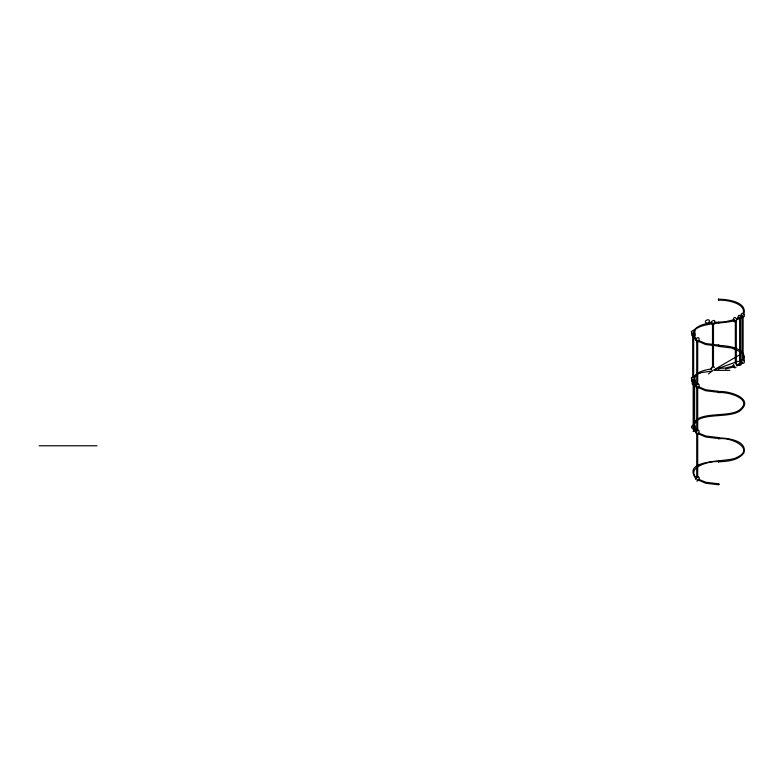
<?xml version="1.0" encoding="UTF-8"?>
<svg xmlns="http://www.w3.org/2000/svg" width="784" height="784" viewBox="0 0 784 784"><rect width="100%" height="100%" fill="white"/><g stroke="black" fill="none" stroke-linecap="round" stroke-linejoin="round"><path stroke-width="1.18" d="M718.683 323.126L718.605 322.567M734.51 365.805L725.229 368.029L718.614 368.411L718.683 369.362L718.663 368.509M718.663 414.667L718.634 415.5M718.663 460.982C718.673 460.963 718.742 461.57 718.693 461.805C727.268 461.404 737.979 460.58 743.791 453.181C747.926 440.422 726.876 437.913 718.673 437.933M718.644 368.451L718.634 369.264M718.722 461.639C709.902 460.541 685.314 467.47 696.711 478.171M692.517 334.033L693.477 337.365L696.153 340.246M692.517 380.269L693.477 383.601L696.153 386.483M743.849 357.328L743.291 355.603M736.98 319.676C732.001 327.006 732.472 312.052 736.98 319.676L740.076 317.932M718.683 461.835L718.624 460.874L718.634 461.639M693.409 331.005C697.544 325.105 705.326 323.694 711.95 322.557M693.409 377.241C697.544 371.342 705.326 369.93 711.95 368.794M743.095 313.816C746.564 303.437 727.16 299.743 718.624 300.174M691.87 333.572L691.811 335.523L693.468 336.542M695.183 428.093C697.113 424.017 689.41 424.791 692.105 428.407M695.751 430.661L695.81 428.711M740.909 360.895C744.153 355.907 746.486 365.824 741.36 362.796M743.791 314.472C747.926 301.713 726.876 299.204 718.673 299.223M743.791 360.709C747.72 347.841 727.072 345.548 718.673 345.46M692.762 381.975C689.695 386.502 699.024 385.571 695.114 381.739M733.706 364.442C732.04 365.863 734.079 368.696 735.96 367.569M698.72 479.808C701.641 476.368 693.997 475.114 695.673 479.308M740.566 316.55L741.831 315.188M741.194 317.275L742.497 315.874M740.566 362.786L741.831 361.424M741.194 363.511L742.497 362.11M708.383 373.948L713.068 370.352M708.442 323.292C712.96 316.481 700.083 321.352 707.972 323.469M692.605 379.123C688.479 382.7 697.721 384.209 694.947 379.505M714.126 369.734L739.332 355.034M736.617 318.853L739.645 317.089M700.7 372.674C694.457 374.556 690.547 381.73 696.711 385.699M736.617 365.089L739.645 363.325M736.989 365.971L740.076 364.168M693.977 336.493L695.388 335.16L694.947 333.269M738.842 361.61C742.536 359.944 742.321 366.883 738.744 364.981M695.016 431.347L693.066 431.288M714.204 369.94L738.028 361.287M734.51 319.568L725.229 321.793L714.175 322.43M734.843 320.47C726.249 324.213 682.501 321.675 696.711 339.462M734.843 366.706L725.367 368.97M698.515 373.008L711.627 371.126M714.518 370.352L729.835 370.352M693.174 429.632L694.134 429.632M39.2 445.782L97 445.782M696.731 480.945L697.691 480.945M718.693 345.117L705.933 343.588L698.72 340.638M718.634 346.067L705.718 344.519L697.192 340.844M718.624 346.41L731.374 347.939L739.596 351.477M718.693 391.353L705.933 389.824L698.72 386.875M718.673 391.696C726.503 390.295 754.522 397.557 741.115 409.807C730.786 420.459 690.998 409.444 694.31 429.367M718.634 392.304L705.718 390.755L697.192 387.08M718.624 392.647C727.268 391.461 752.513 398.546 740.655 408.974C730.776 419.567 689.636 408.121 693.428 429.75M718.693 437.59L705.933 436.061L698.72 433.111M718.634 438.54L705.718 436.992L697.192 433.317M718.624 438.883C730.316 436.384 756.197 448.85 736.617 457.562C728.375 462.687 680.394 458.15 696.153 478.955M718.693 483.826L705.933 482.297L698.72 479.347M718.634 484.777L705.718 483.228L697.192 479.553M738.744 318.745C745.594 319.666 737.558 311.111 738.048 318.01M741.36 316.56C747.74 319.225 742.193 308.876 740.88 315.668M714.547 367.324C713.117 365.658 710.284 367.696 711.411 369.578M696.711 431.935L694.252 429.279M696.153 432.719L693.477 429.838M740.537 351.996L743.007 354.633M718.663 322.195L718.712 322.714M743.114 315.923L743.114 360.111M742.144 315.923L742.144 360.111M740.615 318.324L740.615 362.159M739.645 318.324L739.645 362.159M736.303 320.048L736.303 364.815M735.343 321.264L735.343 363.609M713.469 323.331L713.469 366.853M712.509 323.331L712.509 366.853M697.691 340.658L697.691 384.572M697.691 387.012L697.691 430.926M697.691 433.366L697.691 477.28M696.731 340.658L696.731 384.572M696.731 387.012L696.731 430.926M696.731 433.366L696.731 477.28M694.614 384.572L694.614 425.977M694.134 382.553L694.134 426.016M693.654 333.043L693.654 377.251M693.174 382.553L693.174 426.016M692.693 333.043L692.693 377.251M718.438 299.811L718.477 299.223L718.438 299.811M718.438 346.048L718.477 345.46L718.438 346.048M718.438 392.284L718.477 391.696L718.438 392.284M718.438 438.521L718.477 437.933L718.438 438.521M718.81 345.724L718.85 345.146L718.81 345.724M718.81 391.961L718.85 391.383L718.869 391.961M718.81 438.197L718.859 437.619L718.869 438.197M718.81 484.443L718.85 483.855L718.869 484.443M691.361 331.642C693.752 340.178 698.074 325.85 691.361 331.642M695.526 339.109C697.917 347.645 702.229 333.318 695.526 339.109M691.361 377.878C693.752 386.414 698.074 372.086 691.361 377.878M695.526 385.346C697.917 393.882 702.229 379.554 695.526 385.346M711.264 321.861C713.646 330.387 717.968 316.07 711.264 321.861M695.526 431.582C697.917 440.118 702.229 425.79 695.526 431.582"/></g></svg>
